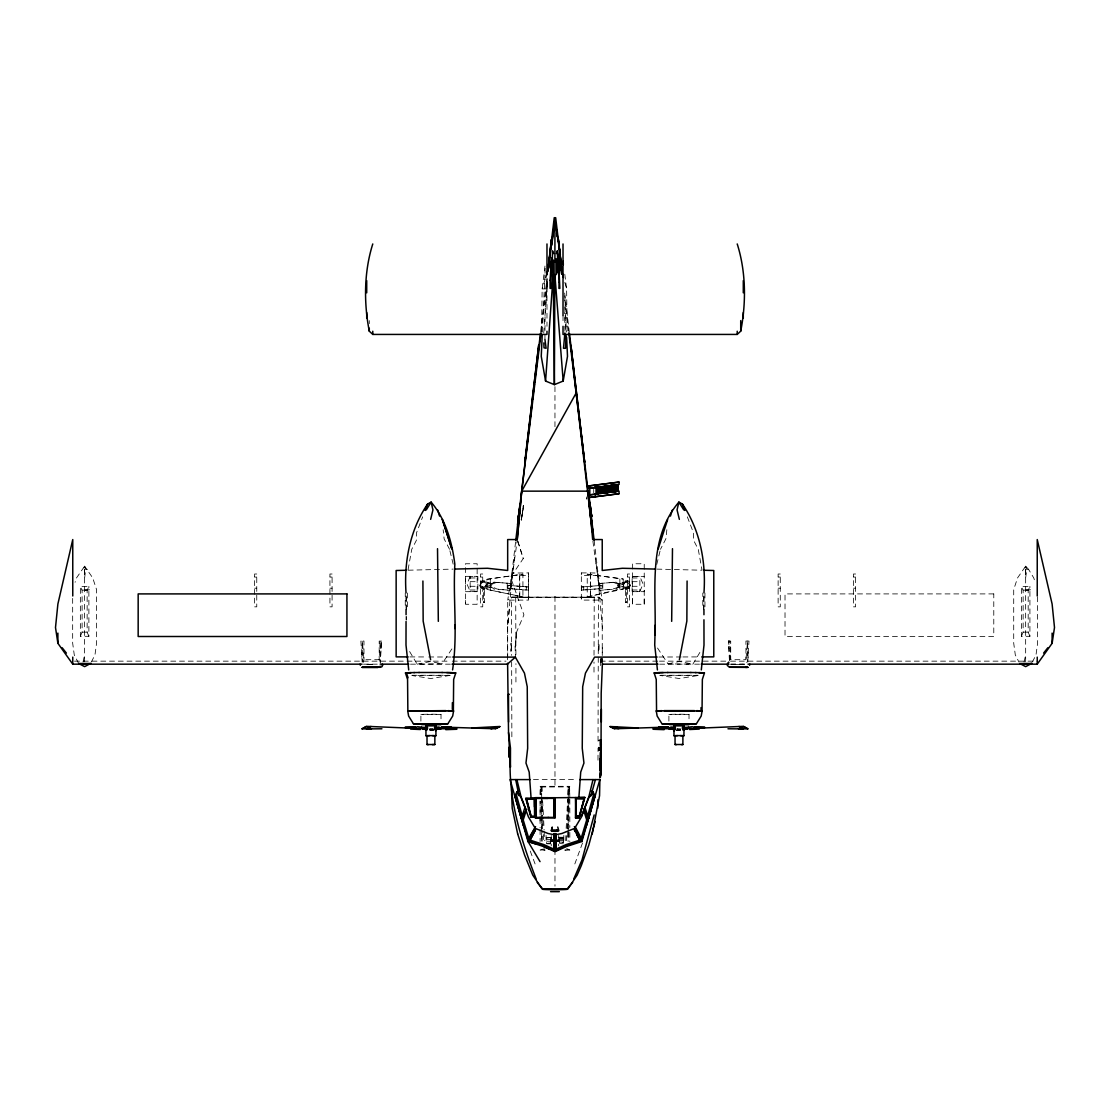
<?xml version="1.0" encoding="UTF-8"?>
<svg xmlns="http://www.w3.org/2000/svg" width="1110" height="1110" viewBox="0 0 1110 1110"><rect width="100%" height="100%" fill="white"/><g stroke="black" fill="none" stroke-linecap="round" stroke-linejoin="round"><path stroke-width="0.75" stroke-dasharray="5 3.75" d="M84.624 661.796L84.624 566.183L76.534 577.894L75.091 582.278M465.423 603.271L465.423 600.399M465.423 584.013L465.423 577.755M507.7 657.814L507.575 628.371L509.546 606.837M528.582 588.175L528.582 600.094L507.728 600.094L507.631 659.784M528.582 584.859L528.582 572.913L511.904 573.051L507.728 600.094L511.488 597.152L520.743 597.249L519.577 597.402L519.383 572.913M546.078 837.897L551.24 837.412M551.24 838.647L551.24 837.897M559.495 843.531L563.436 843.794M590.534 572.913L590.34 597.402L589.174 597.249L598.415 597.152L602.189 600.094L598.012 573.051L590.534 572.913L581.335 572.913L581.335 600.094L602.189 600.094L602.272 655.51M594.003 672.133L594.003 662.004M594.016 655.219L594.238 597.18L598.415 597.152L598.026 744.796M632.506 603.271L632.506 595.917M632.506 576.714L644.23 576.34M644.23 604.27L644.23 563.755L632.506 563.755L632.506 604.27L644.23 604.27L644.23 595.917M644.23 591.297L644.23 590.215M1025.654 661.796L1025.654 566.183L1017.565 577.894L1013.707 589.604L1013.707 643.203L1015.303 654.914L1018.952 662.059M84.638 569.319L84.624 577.894L85.734 569.319L84.624 566.183L83.694 569.319L81.751 569.319M406.052 619.782L406.052 616.411M406.066 609.681L406.107 594.516L406.399 609.848M541.5 828.906L541.208 801.323M542.429 828.906L542.055 798.09M597.985 760.183L598.026 748.126M1025.668 569.319L1025.654 577.894L1026.778 569.319L1025.654 566.183L1024.738 569.319L1022.782 569.319M540.084 821.039L540.209 801.198M540.265 794.58L540.32 786.324L569.583 786.324L569.832 797.812M541.569 332.126L542.138 288.919L545.371 262.793M380.883 648.698L381.576 641.081L380.355 662.059M521.811 517.343L523.379 505.3L521.506 520.368M599.122 750.901L599.178 747.779M598.873 750.568L598.928 747.474M599.122 750.526L599.317 747.155M703.601 609.848L703.906 594.516L703.934 609.681M541.292 841.2L541.486 832.056M542.221 841.2L542.415 832.056M598.623 750.568L598.692 747.308M599.303 741.202L599.22 739.399M568.126 798.09L567.751 828.906M569.042 798.09L568.681 828.906M511.308 649.128C510.42 659.437 510.988 631.34 511.308 649.128L511.266 645.77M564.948 331.224L564.546 312.507M543.747 333.028L547.438 281.232L545.052 315.351L544.941 339.438M568.209 794.913C567.252 783.91 570.707 783.84 569.139 794.913M361.818 657.37L362.36 641.039L360.903 641.081L362.151 662.073M565.712 840.645L566.017 831.557M566.641 840.645L566.849 834.595M566.155 828.421L567.64 799.297M567.085 828.421L568.667 797.688M542.36 332.098L544.941 275.002M545.024 273.268L545.26 268.079M747.765 662.073L749 641.081L747.557 641.039L745.948 659.701L746.753 662.462M567.932 794.524L568.431 786.615M568.861 794.524L569.347 786.615M541.042 794.913L540.834 786.601L541.749 786.601L542.249 794.524M541.749 786.601L541.971 794.913M512.307 574.702L507.492 628.371M546.731 282.315L547.05 279.04M515.207 647.102L516.774 631.784M666.846 529.734L665.861 538.891L660.464 549.297M559.495 837.439L559.495 843.725L559.495 837.439L563.436 837.814L563.436 842.49L559.495 842.49M546.647 843.78L550.602 843.891L551.281 839.77L552.863 839.77M511.904 573.051L515.762 540.501M540.653 331.71L546.855 279.595M541.278 331.127L547.591 279.512M586.857 496.822L586.746 499.139L586.857 497.89M514.582 557.622L510.461 589.424L517.329 539.557M521.506 518.911L523.282 507.561M408.064 569.707L411.754 549.297L416.333 540.473L416.527 532.842L422.66 516.844M521.131 519.869L523.226 508.63M83 662.059L84.624 654.914M1024.044 662.059L1025.654 654.914M656.759 564.463L660.089 550.81M363.164 662.462L363.969 659.701L363.969 641.039L360.903 641.081M545.177 279.151L542.138 288.919L548.659 288.919M484.543 588.411L480.63 587.329L480.63 582.5L484.196 581.335L485.791 582.5L486.402 584.998L492.229 585.456L491.619 587.329L484.196 588.494L486.402 584.998M480.019 585.456L482.226 582.417L491.619 583.582L492.229 585.456M617.798 585.456L623.626 584.373L625.832 588.494L618.409 587.329L617.798 585.456L618.409 583.582L625.832 581.959A2.789 2.789 0 0 1 629.481 584.803A2.789 2.789 0 0 1 624.999 586.607A2.789 2.789 0 0 1 625.693 581.82L627.802 581.335L629.398 582.5L630.008 585.456L627.802 588.494L625.471 588.411M623.626 584.998L624.236 582.5L625.832 581.335M629.398 587.329L630.008 584.373M432.289 729.256L432.47 728.701A1.582 1.582 0 0 1 430.111 729.853L431.332 729.991A1.582 1.554 -83.8 0 0 432.484 728.673M582.528 842.962L574.827 863.941M431.956 728.646L430.097 729.117M88.883 636.308L87.135 632.145L87.135 590.534L88.883 586.385L80.364 586.385L80.364 636.308L88.883 636.308L88.883 586.385M80.364 636.308L82.098 632.145L82.098 590.534L80.364 586.385M1029.913 636.308L1028.179 632.145L1028.179 590.534L1029.913 586.385L1021.394 586.385L1021.394 636.308L1029.913 636.308L1029.913 586.385M1021.394 636.308L1023.129 632.145L1023.129 590.534L1021.394 586.385M470.154 576.548L466.949 583.985L470.154 591.422L477.883 591.422L477.883 576.548L470.154 576.548L470.154 591.422M639.86 591.422L643.078 583.985L639.86 576.548L632.131 576.548L632.131 591.422L639.86 591.422L639.86 576.548M91.325 662.059L94.974 654.914L96.57 643.203L96.57 589.604L92.713 577.894L84.624 566.183M1032.355 662.059L1036.005 654.914L1037.6 643.203L1037.6 596.514M657.522 648.032L668.012 663.863L692.876 664.168L700.382 651.542M409.618 651.542L417.138 664.168L442.002 663.863L452.478 648.032M517.829 541.139L523.296 558.496L510.544 577.2L517.191 595.987M677.96 728.646L679.806 729.117M619.935 585.927L616.064 589.063L599.664 590.34L599.664 583.458L616.064 582.181L619.935 584.97C616.438 590.492 605.658 589.23 599.664 590.34L599.664 583.458L616.064 582.181M484.376 587.981L486.277 586.607L487.012 584.373L486.277 582.139L484.376 580.752L482.031 580.752L480.131 582.139L479.409 584.373L480.131 586.607L482.031 587.981L484.543 587.953L484.543 602.272L483.516 602.272L483.516 587.953M630.008 585.456L627.802 582.417L618.409 583.582L624.236 583.125L625.832 581.959M625.832 587.398L629.398 586.246M490.079 584.97L493.964 582.181L510.364 583.458L510.364 590.34L493.964 589.063L490.079 585.927L490.079 584.97L497.086 582.181M677.405 730.533L680.152 729.742M676.448 730.38L680.555 729.256M677.031 729.686L680.735 728.868M587.232 596.902L619.852 589.133L623.21 589.133L623.21 579.031L587.232 574.161L587.232 596.902L623.21 589.133M540.084 794.538L540.32 786.324M544.663 848.886L540.986 849.483L541.916 849.483M668.012 663.863L679.362 661.463L692.876 664.168M417.138 664.168L430.652 661.463L442.002 663.863M677.239 730.63L679.098 730.269M420.898 721.125L420.898 714.382L430.958 714.16L441.017 714.382L441.017 721.125M668.9 721.125L668.9 714.382L678.959 714.16L689.019 714.382L689.019 721.125M450.23 675.38L430.791 678.557L412.712 675.643M697.302 675.643L679.209 678.557L659.77 675.38M486.943 579.309L522.921 574.161L522.921 596.902L486.943 589.41L486.943 579.309L522.921 574.161M84.624 590.534L90.59 589.604L84.624 589.604M1025.654 590.534L1031.634 589.604L1025.654 589.604M676.739 729.853L679.514 729.395M550.602 842.989L546.647 843.406L546.647 837.606L550.602 837.606L551.281 841.519L552.863 841.505M559.495 838.189L563.436 837.814M581.654 586.982L602.009 585.358L602.009 588.466L583.721 590.09L581.654 590.09L581.654 586.982L602.009 585.358M581.654 590.09L602.009 588.466M618.409 587.329L624.236 586.246M429.792 730.116L432.692 729.922M550.602 837.55L546.647 837.8L550.602 837.606L550.602 843.891M441.017 714.382L420.898 714.382M689.019 714.382L668.9 714.382M729.437 660.492L728.34 641.081L729.783 641.039L730.713 659.701L745.948 659.701L745.948 641.039L749 641.081M367.035 664.307L374.902 664.279M412.018 675.269L449.272 675.269M449.272 675.504L412.018 675.504M660.727 675.269L697.982 675.269M697.982 675.504L660.727 675.504M545.038 849.913L540.084 850.052L544.996 850.26M408.216 570.207L453.046 569.111M516.039 597.166L593.878 597.166M594.238 597.18L511.488 597.152L511.641 655.372M658.868 657.023L681.165 656.967M682.886 656.953L700.035 656.912M730.755 664.224L746.364 664.182L730.685 664.168M735.014 664.39L742.701 664.363M676.684 730.227L679.944 730.227M85.734 569.319L87.523 569.319M1026.778 569.319L1028.554 569.319L1033.743 577.894L1035.186 582.278M511.765 575.535L528.582 575.535L528.582 598.748M598.137 575.535L581.335 575.535L581.335 572.913M465.423 576.34L477.147 576.34M254.62 577.075L256.757 577.075M329.934 577.075L332.084 577.075M480.588 577.075L482.739 577.075M627.469 577.075L629.62 577.075M778.124 577.075L780.274 577.075M853.451 577.075L855.602 577.075M470.154 577.963L477.883 577.963M632.131 577.963L639.86 577.963M587.232 574.161L623.21 579.031M470.154 581.682L477.883 581.682M632.131 581.682L639.86 581.682M493.964 582.181L510.364 583.458L510.364 590.34L497.086 589.063L490.079 585.927M612.928 582.181L619.935 584.97M508.005 585.358L528.36 586.982L528.36 590.09L526.293 590.09L508.005 588.466L508.005 585.358L528.36 586.982M470.154 586.288L477.883 586.288M632.131 586.288L639.86 586.288M480.019 584.373L482.226 587.398L484.196 587.398M254.62 588.203L256.757 588.203M329.934 588.203L332.084 588.203M480.588 588.203L482.739 588.203M627.469 588.203L629.62 588.203M778.124 588.203L780.274 588.203M853.451 588.203L855.602 588.203M508.005 588.466L528.36 590.09M483.516 589.077L484.543 589.077M625.471 589.077L626.498 589.077M486.943 589.41L522.921 596.902M483.516 589.757L484.543 589.757M625.471 589.757L626.498 589.757M470.154 590.007L477.883 590.007M632.131 590.007L639.86 590.007M87.135 590.534L78.644 589.604M1028.179 590.534L1019.674 589.604M465.423 591.672L477.147 591.672M632.506 591.672L644.23 591.672M528.582 597.402L519.577 597.402L590.34 597.402L581.335 597.416L581.335 598.748M483.516 598.526L484.543 598.526M625.471 598.526L626.498 598.526M483.516 602.244L484.543 602.244M625.471 602.244L626.498 602.244M82.098 632.145L87.135 632.145M1023.129 632.145L1028.179 632.145M381.576 641.081L379.19 641.081L379.19 659.729L380.133 665.209L381.146 641.067L380.133 641.039L379.19 659.701L363.969 659.701L362.36 641.039L362.36 661.768M728.34 641.081L730.713 641.081L730.713 659.729M74.495 661.158L450.521 661.158M452.256 661.158L505.966 661.158M657.744 661.158L602.3 661.158L602.258 657.051M659.479 661.158L728.798 661.158M730.533 661.158L1037.239 661.158M363.511 664.168L380.675 664.168M410.492 664.168L450.327 664.168M659.673 664.168L699.508 664.168M599.497 740.509L598.637 740.509L599.372 740.939M533.452 779.595L576.465 779.595M540.084 786.38L541.68 786.38L541.68 798.909M569.832 786.38L568.237 786.38L568.237 831.432M540.806 786.99L568.237 786.921M568.459 786.99L569.375 786.99M558.677 837.245L563.838 837.245M559.495 838.341L563.436 838.341M546.647 839.438L550.602 839.438M557.289 839.909L558.816 839.77L559.135 840.672L557.289 841.574M559.495 839.895L563.436 839.895M551.281 840.159L552.863 840.159M559.495 840.104L563.436 840.104M551.281 840.27L552.863 840.27M557.289 840.284L558.816 840.284M557.289 840.52L558.816 840.52M551.281 841.047L552.863 841.047M557.289 841.019L558.816 841.019M546.647 841.227L550.602 841.227M551.281 841.158L552.863 841.158M557.289 841.227L558.816 841.227M559.495 842.088L563.436 842.088M564.921 850.26L569.832 850.052L564.879 849.913M367.216 664.363L374.902 664.39M429.972 730.227L433.233 730.227M409.867 656.912L427.031 656.953M428.738 656.967L451.048 657.023M656.87 569.111L701.7 570.207M741.952 664.266L742.867 664.307M678.973 730.019L679.764 729.839A1.582 1.582 0 0 1 677.405 728.687A1.582 1.554 83.8 0 0 678.571 729.991M677.211 729.922L680.125 730.116M484.196 581.959L485.791 583.125L491.619 583.582L484.196 581.335M491.619 587.329L485.791 586.246M677.488 729.978L680.569 730.227M430.347 729.145L433.677 729.534M429.834 729.464L433.164 729.853M429.181 728.868L432.886 729.686M430.805 730.269L432.678 730.63M566.447 848.886L569.194 849.483L565.517 848.886M430.736 729.631L433.469 730.38M429.75 729.742L432.498 730.533M625.638 587.981L623.737 586.607L623.015 584.373L623.737 582.139L625.638 580.752L627.982 580.752L629.883 582.139L630.619 584.373L629.883 586.607L627.982 587.981L625.471 587.953L625.471 602.272L626.498 602.272L626.498 587.953M1025.654 566.183L1028.554 569.319M449.55 549.297L444.139 538.891L443.154 529.734M78.644 663.489L74.273 654.914L72.663 643.203L72.663 596.514M535.089 863.941L529.428 848.914M687.34 516.844L693.486 532.842L693.667 540.473L698.259 549.297L701.95 569.707M517.107 595.987L523.934 614.871L516.691 631.784L515.123 647.102L515.428 657.12M517.746 541.139L523.198 558.496M564.823 282.412L566.613 288.919L567.182 332.126M449.911 550.81L453.241 564.463M600.677 665.598L600.677 659.021M592.906 541.194L599.456 589.424L595.321 557.622M564.796 274.225L566.613 288.919M564.81 300.144L568.584 331.113M564.657 293.04L569.263 331.71M594.141 540.501L598.012 573.051M602.425 628.371L597.693 574.702M564.712 306.957L565.906 332.126M540.834 786.601L541.319 794.524M542.623 800.907L543.609 818.93M541.513 797.688L542.512 815.614M602.397 663.253L602.3 656.135M564.754 295.76L566.391 332.098M729.561 660.034L728.77 641.067L729.034 648.698M543.692 820.581L544.094 829.989M542.762 820.581L543.095 828.421M598.873 747.308L598.998 750.707M748.084 657.37L747.557 641.039L747.557 661.768M544.164 831.557L544.469 840.645M543.331 834.595L543.539 840.645M569.583 786.324L569.763 794.385M568.695 832.056L568.889 841.2M567.765 832.056L567.959 841.2M406.524 616.66L406.593 620.074M598.706 747.196L598.734 750.526M515.706 597.18L515.914 655.219M601.495 659.021L601.509 661.81M600.968 657.786L600.996 661.102M601.481 658.813L601.509 662.059M601.231 658.743L601.245 661.935M511.654 661.796L511.863 738.317M602.286 647.782L602.3 654.47M601.19 658.702L601.19 662.087M600.94 659.021L600.94 662.476M515.928 682.012L515.928 663.683M704.947 593.017L704.947 606.837L702.796 606.837L702.796 593.017M629.398 582.5L629.398 583.582M627.802 581.335L627.802 582.417M627.802 587.398L627.802 588.494M619.852 579.031L619.852 589.133M619.505 584.97L619.505 585.927M602.785 583.458L602.785 590.34M593.711 489.357L593.711 492.701M590.367 574.161L590.367 596.902M583.721 586.982L583.721 590.09M569.832 799.283L569.832 827.547M569.832 832.361L569.832 841.519M568.237 832.361L568.237 840.437M563.838 835.386L563.838 843.378M563.02 315.628L563.02 323.038M558.677 835.386L558.677 845.875M554.958 386.682L554.958 427.836M554.972 596.486L554.972 786.921M554.972 849.649L554.972 886.155M551.24 835.386L551.24 845.875M546.98 278.235L546.98 326.312M546.078 835.386L546.078 843.378M541.68 800.615L541.68 831.432M541.68 833.138L541.68 840.437M540.084 801.073L540.084 827.866M540.084 829.572L540.084 841.519M528.582 572.913L528.582 574.231M526.293 586.982L526.293 590.09M523.379 505.3L523.448 508.546M519.785 574.161L519.785 596.902M507.242 583.458L507.242 590.34M490.523 584.97L490.523 585.927M490.301 579.309L490.301 589.41M485.944 584.72A2.789 2.789 0 0 1 481.462 586.524A2.789 2.789 0 0 1 482.142 581.737A2.789 2.789 0 0 1 485.944 584.72L485.944 584.803M482.226 581.335L482.226 582.417M482.226 587.398L482.226 588.494M407.412 593.017L407.412 606.837L405.261 606.837L405.261 593.017M369.283 320.596L369.283 323.634M465.423 567.626L465.423 604.27L477.147 604.27L477.147 563.755L465.423 563.755L465.423 567.626M598.637 645.77C598.623 663.905 599.705 636.113 598.637 645.77M256.757 574.009L254.62 574.009L254.62 606.837L256.757 606.837L256.757 574.009M332.084 574.009L329.934 574.009L329.934 606.837L332.084 606.837L332.084 574.009M482.739 574.009L480.588 574.009L480.588 606.837L482.739 606.837L482.739 574.009M629.62 574.009L627.469 574.009L627.469 606.837L629.62 606.837L629.62 574.009M780.274 574.009L778.124 574.009L778.124 606.837L780.274 606.837L780.274 574.009M855.602 574.009L853.451 574.009L853.451 606.837L855.602 606.837L855.602 574.009M993.783 593.905L785.02 593.905L785.02 636.502L993.783 636.502L993.783 593.905"/><path stroke-width="1.5" d="M511.641 794.427L511.641 789.585M534.964 817.279L534.964 798.215L525.668 798.159L530.899 817.168L534.964 817.279L534.84 798.395L535.409 797.646L548.284 797.701M536.005 806.887L536.005 799.408M546.98 243.95L546.98 274.767M553.127 267.899L551.767 272.755L551.767 257.992L545.69 277.528M554.167 839.548L554.167 833.485L553.737 850.426L543.525 845.792L529.484 841.213L535.367 830.113M553.835 817.39L554.445 806.956M542.11 817.876L535.353 817.848L535.409 797.646L535.353 817.848L555 817.862L555 797.701L548.243 797.729M542.193 335.553L541.25 356.324L545.565 381.049L554.376 384.643L554.944 261.405L556.623 261.641L558.108 272.755L558.108 257.992L563.478 277.528M555.749 839.548L555.749 833.485L556.165 850.426L566.377 845.792L580.433 841.213L576.867 834.9M601.342 722.055L601.412 709.318M681.526 744.602L682.886 744.546L682.886 735.68L681.526 735.639M406.052 621.461L405.996 645.035L408.716 669.927M406.066 614.732L406.066 609.681M422.91 581.016L423.16 621.073L430.625 659.826M601.051 747.724L601.19 693.264L602.397 663.253M670.884 727.827L665.389 727.161L614.663 728.757L610.056 726.509L637.931 727.966M687.034 728.646L743.256 726.356L747.862 728.909L738.441 728.701M438.325 621.35L437.52 548.673M508.949 747.405L509.421 757.506L509.462 747.751M509.199 748.542C509.823 748.82 509.879 768.73 508.963 747.516M600.413 746.281L600.343 742.118M600.635 745.337L600.621 742.243M601.176 743.575L600.468 776.057L601.231 745.337M510.17 761.682C509.004 802.141 521.672 841.602 536.116 878.926M452.325 709.332L452.394 702.616M452.034 711.094L453.366 710.997L453.657 679.417L455.752 672.979L450.591 673.187M701.007 710.997L701.034 707.583M700.729 711.094L702.047 710.997L702.352 679.417L704.448 672.979L701.992 673.09M576.076 798.895L575.937 816.447L579.198 816.35L584.221 798.465L576.021 798.562L583.874 798.812M555 817.862L554.958 797.743L575.604 797.563L575.937 816.447M534.576 816.53L531.038 816.377L534.576 816.53L534.451 798.936L526.265 798.687L531.038 816.377M599.886 779.22L599.553 795.703L592.213 833.971M600.76 768.647L600.815 765.983M600.899 762.14L601.231 746.156M554.181 798.395L554.181 817.39M599.969 766.927L600.288 752.594M517.551 523.656L517.607 524.725M517.801 524.031L517.857 525.127L520.049 505.078M564.893 332.945L563.505 348.276L565.559 348.276L566.017 335.525M655.261 625.11L654.72 645.035L657.425 669.927M672.48 548.673L671.675 621.35M517.801 523.129L518.967 515.29M425.255 728.868L426.212 728.562L425.296 727.688M703.962 592.893C706.126 561.993 700.063 529.914 682.428 504.065L678.89 502.122C648.018 538.114 656.163 588.425 655.08 632.034L655.219 635.308M535.991 799.464L536.588 798.326L553.876 798.381M600.635 773.309L601.107 741.411M597.707 808.246L598.054 799.616M599.997 760.766L600.038 759.767M600.732 771.769L600.01 776.209M590.104 505.98L591.602 515.373M578.879 797.493L584.859 797.438L579.198 817.723L575.479 817.834L575.604 797.563L578.879 797.493L580.71 772.102L583.943 763.042L582.25 748.265L582.681 686.743L585.456 673.132L594.571 657.12L657.148 657.037M590.492 506.895L590.506 507.881M599.941 768.661L600.191 759.337M589.257 497.988L592.782 532.647L588.758 497.405M599.941 768.273L599.802 759.573M600.635 774.128L600.357 777.347M545.565 381.049L553.252 273.934L553.252 261.641L554.944 261.405M600.579 774.613L600.052 776.001M541.069 332.847L521.728 491.147L517.246 539.557L507.672 539.557L507.672 570.471L487.526 568.278L454.767 569.069M517.246 539.557L521.728 491.147L576.132 393.037L570.915 345.168L584.679 462.343L568.792 332.82M548.104 270.66L551.462 239.33L547.84 270.59M547.854 270.868L554.917 219.891L560.37 255.12M452.575 669.927C457.903 634.948 452.894 599.511 454.85 564.31C452.103 542.429 445.693 519.175 431.124 502.122L427.586 504.065C409.937 529.914 403.873 561.993 406.038 592.893M701.298 669.927L704.004 645.035L703.948 619.782M515.762 540.501L529.942 421.55M530.15 419.83L532.176 402.75M532.592 399.336L534.423 383.963M534.618 382.27L540.445 333.388M549.075 261.017L554.237 217.726L554.958 217.713L555.68 217.726L560.841 261.017M684.648 728.868L683.94 729.214L683.08 726.786A1.582 1.013 89.1 0 0 682.331 728.077L683.205 729.88L683.899 728.562M520.118 504.55L520.215 503.815L519.036 513.819L519.979 507.922M551.795 245.102L554.958 219.28C554.709 213.245 554.972 228.077 556.207 229.603M517.704 522.408L519.799 505.466M517.746 523.601L518.079 520.951M519.633 510.253L519.744 509.546L518.328 519.896L519.688 510.475L518.634 518.883L518.703 518.037M551.767 272.755L553.252 261.641M518.023 522.033L517.981 523.67M519.716 511.266L519.785 510.475L519.633 511.46M592.268 528.415L592.768 533.175L593.198 531.274M508.533 732.6L510.475 748.154L510.42 767.204L508.533 732.6L507.603 663.253M520.104 507.561L517.94 523.185M518.911 517.135L518.009 523.49M519.341 513.972L520.007 509.212M519.355 510.447L518.037 519.619L519.438 510.225L518.009 518.869M599.927 770.507L600.552 760.433L599.816 759.087M553.446 260.073L551.989 269.952L552.558 250.818L553.529 253.621M748.001 664.168L1037.239 664.168L1052.113 643.314L1054.5 627.525L1052.113 604.006L1037.239 539.557L1037.239 595.987M519.48 509.989L519.286 511.502M518.037 518.648L518.19 517.732M600.441 776.972L599.927 777.569M360.07 664.168L360.32 665.292M518.439 517.593L518.384 518.245M563.186 381.049L554.944 275.668L553.252 273.934L554.376 384.643L563.186 381.049L567.501 356.324L566.627 337.287M435.869 728.757L435.078 729.839A1.582 1.013 89.1 0 1 434.315 728.507L434.829 726.939L435.814 727.563M448.204 710.636L453.56 711.024L452.686 716.047L447.871 723.762L440.795 724.108M657.869 711.094L656.551 710.886L702.089 711.024L701.201 716.047L696.4 723.762L689.324 724.108M579.198 817.723L584.221 798.465M679.375 659.826L686.854 621.073L687.09 581.016M551.49 830.863L552.267 827.061L551.198 830.752L552.919 830.918A8.103 0.708 0 0 0 557.081 830.918L558.802 830.779L557.747 827.047M522.824 818.001L521.423 818.431L524.919 807.483L520.965 797.382L517.01 791.638L518.398 791.208M563.02 326.312L563.02 334.429L737.22 334.429L740.717 331.155C746.295 302.766 745.989 271.548 737.22 243.95M595.154 821.567L588.897 844.849L581.307 865.578L577.117 875.152L567.918 888.832L541.985 888.832L532.8 875.152L524.628 855.186L517.69 833.971M430.652 519.355L432.942 509.892L431.124 502.122L426.282 509.906M593.004 779.595L588.855 796.786L581.446 816.28M522.158 820.443L523.518 814.851L526.709 809.01L523.212 819.943L529.012 839.132L527.958 839.632L522.158 820.443L523.212 819.943M436.507 727.48L435.869 729.145L436.702 728.59M594.183 814.934L582.042 859.861L573.787 878.926M587.093 818.001L588.494 818.431L584.998 807.483L588.938 797.382L590.978 795.606L595.432 779.595M587.551 816.377L593.448 795.176L592.157 792.54M588.494 818.431L594.849 795.592L592.906 791.638L591.519 791.208M579.739 779.595L599.858 779.595L581.904 841.491L566.308 846.569L554.958 851.717L543.609 846.569L527.999 841.491L510.059 779.595L530.164 779.595M581.959 839.632L575.396 827.116L581.46 816.946L584.262 809.509L587.759 820.443L581.959 839.632L580.905 839.132L586.704 819.943L583.735 810.342M586.496 825.562L595.418 794.802M674.103 727.563L675.088 726.939L675.588 728.507A1.582 1.013 -89.1 0 1 674.838 729.839L674.048 728.757M510.017 756.59L509.518 755.619M670.44 516.108L672.299 510.073M658.188 548.95L667.61 519.66M556.443 253.621L557.4 250.818L561.604 274.031M584.859 797.438L575.715 797.743M425.13 510.461L427.586 504.065M426.129 727.369L426.837 726.786A1.582 1.013 -89.1 0 1 427.586 728.077L426.698 729.88L426.018 728.562M372.78 243.95C364.011 271.548 363.705 302.766 369.283 331.155L372.78 334.429L546.98 334.429L546.98 331.224M535.575 826.617L527.958 839.632M535.298 827.588L527.999 841.491L540.029 861.624M673.59 727.813L674.769 727.3M532.731 832.778L534.465 829.184M590.978 795.606L592.906 791.638M521.423 818.431L515.068 795.592L517.01 791.638M522.366 816.377L516.455 795.176L517.746 792.54M575.479 817.834L579.24 817.515M672.604 728.687L674.38 731.046M370.934 726.439L367.119 728.84L362.054 728.909L366.647 726.356L422.868 728.646M494.116 727.771L495.518 726.703L499.847 726.509L495.254 728.757L444.527 727.161L439.033 727.827M529.012 839.132L532.148 833.971M529.484 841.213L536.047 828.698L548.049 833.499L553.737 834.637L553.737 850.426M727.3 664.224L728.77 662.115L727.3 665.473L729.547 667.263L747.793 667.263L745.781 667.471M366.272 726.453L362.04 728.798M1043.608 653.096L1047.854 647.74M495.629 728.659L499.847 726.592M567.543 888.569L572.677 882.464M554.944 275.668L556.623 273.934L556.623 261.641M683.885 727.466L684.62 727.688M507.381 664.168L515.428 657.12M380.355 667.263L362.124 667.374L380.355 667.263C383.88 667.471 381.521 661.657 382.617 665.473M684.384 729.95L683.205 730.005M435.689 730.81L437.312 728.687M367.035 728.118L367.785 727.647M1031.634 663.489L1025.654 666.624L1019.674 663.489L1031.634 663.489L1030.829 663.489M368.811 728.188L369.741 727.702M738.982 726.439L743.534 728.812M555.749 849.261L565.961 844.627L580.003 840.062M534.465 806.928L534.368 798.853L526.265 798.687M531.121 816.141L526.515 798.784M515.068 795.592L516.455 795.176M492.271 728.535L490.759 728.659L495.518 726.703L471.986 727.966M619.061 482.101L588.633 485.958L588.633 488.289L596.264 487.415L596.264 494.089L588.633 494.977L588.633 497.585L619.061 493.714L619.061 491.119L617.923 491.258L617.923 484.584L619.061 484.432L619.061 482.101L588.633 485.958M619.061 493.714L588.633 497.585M614.774 485.098L617.701 484.612L617.701 491.286L614.774 491.785M612.873 485.334L615.911 484.848L615.911 491.522L612.873 492.021M614.121 485.07L612.567 485.278L612.567 491.966L614.121 491.758L614.121 485.07L609.654 485.791L611.36 485.583M609.071 485.805L612.345 485.306L612.345 491.994L610.777 492.188L610.777 485.514L612.345 485.306M420.51 724.108L413.419 723.762L408.619 716.047L407.745 711.024L445.804 710.608M452.186 711.219L453.56 711.024M413.419 723.762L447.871 723.762M670.565 724.15L661.948 723.762L657.148 716.047L656.274 711.024L661.629 710.636M700.701 711.219L702.089 711.024M661.948 723.762L696.4 723.762M559.329 891.649L550.574 891.649M606.143 486.152L608.766 485.778L608.766 492.452L606.143 492.826M604.27 486.374L606.976 486.013L606.976 492.687L604.27 493.062M426.157 728.701L424.27 729.159L426.24 729.561M598.054 487.179L596.5 487.373L596.5 494.061L598.054 493.853L598.054 487.179L594.904 487.554M603.41 486.471L601.856 486.679L601.856 493.367L603.41 493.159L603.41 486.471L600.524 486.846M606.976 486.013L605.422 486.208L605.422 492.895L606.976 492.687M608.766 485.778L607.212 485.986L607.212 492.66L608.766 492.452M615.911 484.848L614.357 485.042L614.357 491.73L615.911 491.522M617.701 484.612L616.147 484.82L616.147 491.494L617.701 491.286M688.186 727.216L692.46 726.689M588.633 488.289L596.264 487.415M594.904 494.227L598.054 493.853M588.633 494.977L596.264 494.089M567.002 888.943L567.862 888.694M669.08 728.715L653.027 728.854M426.712 730.005L425.532 729.95M409.188 711.094L407.856 710.997L407.564 679.417L405.469 672.979L407.911 672.757M656.551 710.997L656.246 679.417L654.151 672.868L656.607 672.757M407.856 710.997L453.366 710.997M543.692 888.957C535.464 889.97 574.453 889.97 566.211 888.957M456.89 728.854L440.823 728.715M699.244 729.09L689.56 729.52M435.925 725.579L425.949 725.579M456.626 729.27L445.776 729.659M434.204 735.777L435.925 735.722L435.925 725.551L425.949 725.551L425.949 735.722L429.584 735.625M428.377 744.602L427.017 744.519L427.017 735.68L428.377 735.639M434.856 735.708L434.856 744.519L432.303 744.616M683.954 725.579L673.978 725.579M682.234 735.777L683.954 735.722L683.954 725.551L673.978 725.551L673.978 735.722L676.406 735.639M675.046 735.68L675.046 744.519L676.406 744.602M435.786 727.661L439.144 727.48M675.046 744.519L682.886 744.519M364.122 667.165L362.124 667.263L377.844 667.485M747.793 667.374L729.547 667.263M435.925 727.397L439.366 727.272M406.926 672.757L410.631 672.66M451.465 673.201L454.295 673.09M655.621 672.757L663.197 672.577M699.272 673.187L702.991 673.09M405.011 727.577L415.903 727.397M576.007 815.892L579.087 815.794M405.275 727.133L416.125 726.939M658.674 726.953L668.359 726.8M688.491 727.3L684.468 727.411A1.582 0.791 89.4 0 0 683.885 726.759A1.554 0.777 89.4 0 0 683.094 727.494A1.582 0.791 89.4 0 0 683.524 729.797A1.582 0.791 89.4 0 0 684.565 728.562M406.496 570.249L396.145 570.498L396.145 656.87L408.161 656.912M669.191 729.062L673.853 729.325L673.395 727.48A1.554 0.777 -89.4 0 1 674.269 726.745A1.582 0.791 -89.4 0 1 674.935 728.313A1.582 0.791 -89.4 0 1 674.242 729.88A1.582 0.791 -89.4 0 1 673.381 728.743M427.017 744.519L434.856 744.519M409.77 672.646L414.516 672.577M658.452 672.646L668.026 672.507M366.369 728.812L371.475 728.701M422.757 729.006L426.115 728.937M441.558 726.8L451.229 726.953M413.808 672.563L419.33 672.507M664.099 710.608L694.499 710.608M669.427 729.27L673.451 729.228M675.712 735.625L677.613 735.625M694.014 727.397L704.892 727.577M366.591 728.923L381.923 728.784M422.535 729.242L425.962 729.214M693.778 726.939L704.642 727.133M701.756 656.912L713.772 656.87L713.772 570.498L703.421 570.249M418.845 672.494L442.377 672.494M667.526 672.494L691.072 672.494M429.209 735.611L432.678 735.611M677.239 735.611L680.707 735.611M521.728 491.147L588.189 491.147L592.671 539.557L602.231 539.557L602.231 570.471L622.377 568.278L655.15 569.069M72.76 595.987L72.76 539.557L57.886 604.006L55.5 627.525L57.886 643.314L72.76 664.168L361.999 664.168M381.049 664.168L408.757 664.168M452.061 664.168L507.478 664.168M602.522 664.168L657.939 664.168M701.242 664.168L728.951 664.168M509.254 694.263L508.491 694.263L508.588 722.055M600.69 772.671L600.565 774.433M548.146 817.376L553.876 817.418M452.755 657.037L515.345 657.12L524.461 673.132L527.236 686.743L527.666 748.265L525.973 763.042L529.192 772.102L531.079 798.201M531.024 798.381L534.84 798.395M536.047 799.436L536.31 817.376L548.187 817.404M537.171 798.367L547.952 798.381M664.141 729.659L653.29 729.27M727.98 728.784L743.325 728.923M683.94 729.214L687.381 729.242M548.715 889.152L550.699 889.179M680.333 735.625L683.954 735.68M432.303 735.625L434.204 735.625M690.587 672.507L696.095 672.563M441.891 672.507L451.465 672.646M436.452 729.228L440.49 729.27M420.343 729.52L410.658 729.09M695.401 672.577L700.146 672.646M446.706 672.577L454.295 672.757M683.788 728.937L687.145 729.006M436.605 728.965L440.712 729.062M675.712 735.777L673.978 735.722M433.497 735.639L435.925 735.68M427.683 735.777L425.949 735.722M421.412 727.3L425.449 727.411A1.582 0.791 -89.4 0 1 426.018 726.745A1.554 0.777 -89.4 0 1 426.823 727.494A1.582 0.791 -89.4 0 1 426.393 729.797A1.582 0.791 -89.4 0 1 425.352 728.548M534.84 817.071L530.899 817.168M699.272 672.66L702.991 672.757M659.326 673.187L654.151 672.979M655.621 673.09L658.452 673.201M406.926 673.09L410.631 673.187M670.537 727.272L673.978 727.397M696.733 710.636L702.047 710.997M745.781 667.165L747.793 667.263M670.773 727.48L674.131 727.661M701.992 672.757L704.448 672.868M453.31 672.757L455.752 672.868M405.469 672.979L407.911 673.09M683.677 729.561L685.647 729.159L683.746 728.701M417.443 726.689L421.731 727.216M656.274 711.024L657.647 711.219M407.745 711.024L409.118 711.219M610.056 726.592L614.274 728.659M747.862 728.798L743.644 726.453M617.646 728.535C622.627 729.256 611.055 724.65 615.786 727.771L615.051 727.355M593.448 795.176L594.849 795.592M527.999 841.491L536.13 844.016M529.9 840.062L543.942 844.627L554.167 849.261M749.597 665.292L749.833 664.168M543.609 846.569L549.603 849.136M586.704 819.943L587.759 820.443M574.342 826.617L575.396 827.116M740.176 727.702L741.091 728.188M742.132 727.647L742.881 728.118M592.657 531.524L592.782 532.647L588.897 499.902M537.24 882.464L542.36 888.569M62.146 647.74L66.392 653.096M577.769 833.971L580.905 839.132M581.904 841.491L574.605 827.588M580.433 841.213L574.536 830.113M534.52 827.116L528.457 816.946L525.654 809.509M683.732 509.906L678.89 502.122L677.058 509.892L679.362 519.355M554.14 798.437L554.445 816.433M509.892 756.659L509.254 747.543M575.438 829.184L577.186 832.778M574.966 831.265L573.856 828.698L561.868 833.499L556.165 834.637L556.165 850.426M584.165 808.399L585.858 812.395M525.446 808.024L521.062 796.786L516.899 779.595M682.428 504.065L684.884 510.461M523.42 825.562L514.499 794.802M442.39 519.66L451.825 548.95L442.39 519.522M406.51 672.979L408.091 677.891M437.715 510.073L439.574 516.108M517.69 833.971L512.21 808.246L511.641 794.427M556.082 258.616L557.858 269.952L557.4 250.818M515.692 779.595L518.939 795.606M509.601 757.464L509.199 747.724M590.34 506.285L590.492 507.339M509.712 747.46L510.003 751.248M509.462 747.46L509.573 748.459M590.242 508.047C589.479 501.97 592.268 521.7 591.103 513.986M591.574 515.664L591.672 516.76L590.506 507.506M591.38 514.138L591.658 515.803M590.437 506.41L590.229 507.02M576.132 393.037L590.673 518.203M591.88 528.568L589.909 511.197M556.637 233.044L557.053 236.486M588.827 500.013L589.41 504.814M589.993 509.601L590.367 512.792M591.144 519.119L591.713 523.767M588.924 503.052L589.729 509.587M592.768 533.175L588.897 499.458M569.458 333.388L590.617 512.862M590.978 513.958L594.141 540.501M588.813 496.447L591.422 517.052L591.269 515.914M544.941 339.438L546.106 348.276L544.025 347.832L543.858 342.907M562.27 274.35L558.358 239.33L562.298 274.142M601.051 739.926L601.162 740.897M561.743 271.534L561.938 274.073M517.843 523.49L517.787 522.546M509.573 747.627L510.059 756.826M563.186 261.155L563.339 264.624M601.162 741.952L601.259 743.381M601.107 740.523L601.218 742.243M454.753 625.11L454.836 628.565M601.218 743.228L601.287 744.907M703.934 609.681L703.948 614.732M1052.113 633.102L1052.113 643.314M1037.239 657.12L1037.239 664.168M743.284 280.622L743.284 292.818M743.284 312.562L743.284 318.14M740.717 320.596L740.717 331.155M737.22 331.224L737.22 334.429M595.21 485.209L595.21 487.54M595.21 494.227L595.21 496.836M589.798 488.15L589.798 494.838M563.02 243.95L563.02 315.628M557.817 830.003L557.817 830.863L558.039 830.003L551.961 830.003L552.197 830.863L552.197 830.003M557.081 830.003L557.081 830.918M554.917 230.061L554.917 261.169M372.78 331.224L372.78 334.429M369.283 328.171L369.283 331.155M366.716 280.622L366.716 292.818M366.716 312.562L366.716 318.14M72.76 657.12L72.76 664.168M57.886 633.102L57.886 643.314M557.608 830.932A10.129 0.888 0 0 1 552.391 830.932M436.507 728.757A1.554 0.777 89.4 0 1 435.661 729.88A1.554 0.777 89.4 0 1 434.981 728.34A1.554 0.777 89.4 0 1 435.633 726.8M435.647 726.745A1.554 0.777 89.3 0 1 436.438 727.536M559.176 282.342L558.913 288.378L559.842 288.378L558.677 263.223L559.176 282.342M550.06 280.33L550.088 288.378L551.032 288.378L551.254 263.223L550.06 280.33M525.28 457.819L524.947 462.343L538.697 345.168L525.28 457.819M90.59 663.489L84.624 666.624L78.644 663.489L90.59 663.489M421.328 724.414L441.017 724.497L421.328 724.414M669.344 724.414L689.019 724.497L669.344 724.414M599.83 486.943L598.276 487.151L598.276 493.825L599.83 493.617L599.83 486.943M601.62 486.707L600.066 486.915L600.066 493.589L601.62 493.395L601.62 486.707M605.2 486.249L603.646 486.444L603.646 493.131L605.2 492.923L605.2 486.249M610.556 485.542L609.001 485.75L609.001 492.424L610.556 492.229L610.556 485.542M346.93 593.905L138.167 593.905L138.167 636.502L346.93 636.502L346.93 593.905"/></g></svg>
